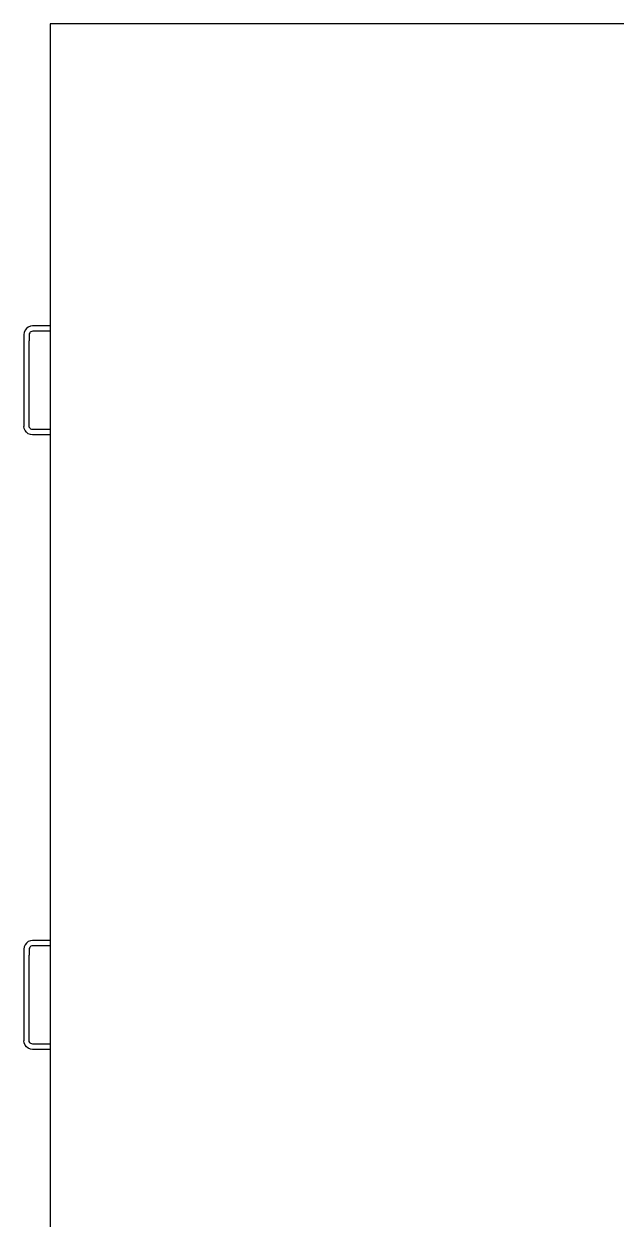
# Model space of a CAD drawing. Header units: metres. Extents: x 217 to 1422, y -179 to 129.
# Drawn here: x 1357.108 to 1357.719, y 64.23 to 65.462 of the extents above; entities that cross this region are included whole.
import ezdxf

# ---------------------------------------------------------------- set-up
doc = ezdxf.new("R2010")
doc.units = ezdxf.units.M
doc.header["$LTSCALE"] = 0.5
doc.header["$MEASUREMENT"] = 0
doc.layers.add('+1', color=255, linetype='Continuous')

# ---------------------------------------------------------------- blocks, each defined once
blk = doc.blocks.new('Chemistry Lab table pl')
at = {"layer": '+1', "transparency": 33554687}
for p, q in [((2.2778, 4.0984), (2.2778, 3.4234)), ((2.2778, 3.4234), (2.5891, 3.4234)), ((2.5891, 3.4234), (2.5891, 3.4052)), ((2.5891, 3.4234), (2.5945, 3.4234)), ((2.5945, 3.4234), (2.5945, 3.4055)), ((2.5945, 3.4234), (2.6959, 3.4234)), ((2.6959, 3.4234), (2.6959, 3.4055)), ((2.6959, 3.4234), (2.7014, 3.4234)), ((2.7014, 3.4234), (2.7014, 3.4052)), ((2.7014, 3.4234), (3.2226, 3.4234)), ((3.2226, 3.4234), (3.2226, 3.4052)), ((3.2226, 3.4234), (3.228, 3.4234)), ((3.228, 3.4234), (3.228, 3.4055)), ((3.228, 3.4234), (3.3294, 3.4234)), ((3.3294, 3.4234), (3.3294, 3.4055)), ((3.3294, 3.4234), (3.3349, 3.4234)), ((3.3349, 3.4234), (3.3349, 3.4052)), ((3.3349, 3.4234), (3.8561, 3.4234)), ((2.5891, 3.4052), (2.5894, 3.403)), ((2.5894, 3.403), (2.5903, 3.4008)), ((2.5903, 3.4008), (2.5917, 3.399)), ((2.5945, 3.4055), (2.5947, 3.4044)), ((2.5947, 3.4044), (2.595, 3.4036)), ((2.595, 3.4036), (2.5956, 3.4029)), ((2.5956, 3.4029), (2.5963, 3.4023)), ((2.5963, 3.4023), (2.5972, 3.4019)), ((2.5972, 3.4019), (2.5982, 3.4018)), ((2.5982, 3.4018), (2.6043, 3.4018)), ((2.6861, 3.4018), (2.6043, 3.4018)), ((2.6922, 3.4018), (2.6861, 3.4018)), ((2.6933, 3.4019), (2.6922, 3.4018)), ((2.6941, 3.4023), (2.6933, 3.4019)), ((2.6949, 3.4029), (2.6941, 3.4023)), ((2.6954, 3.4036), (2.6949, 3.4029)), ((2.6958, 3.4044), (2.6954, 3.4036)), ((2.6959, 3.4055), (2.6958, 3.4044)), ((2.7002, 3.4008), (2.6987, 3.399)), ((2.7011, 3.403), (2.7002, 3.4008)), ((2.7014, 3.4052), (2.7011, 3.403)), ((3.2226, 3.4052), (3.2229, 3.403)), ((3.2229, 3.403), (3.2238, 3.4008)), ((3.2238, 3.4008), (3.2252, 3.399)), ((3.228, 3.4055), (3.2282, 3.4044)), ((3.2282, 3.4044), (3.2285, 3.4036)), ((3.2285, 3.4036), (3.2291, 3.4029)), ((3.2291, 3.4029), (3.2298, 3.4023)), ((3.2298, 3.4023), (3.2307, 3.4019)), ((3.2307, 3.4019), (3.2317, 3.4018)), ((3.2317, 3.4018), (3.2378, 3.4018)), ((3.3196, 3.4018), (3.2378, 3.4018)), ((3.3257, 3.4018), (3.3196, 3.4018)), ((3.3268, 3.4019), (3.3257, 3.4018)), ((3.3276, 3.4023), (3.3268, 3.4019)), ((3.3284, 3.4029), (3.3276, 3.4023)), ((3.3289, 3.4036), (3.3284, 3.4029)), ((3.3293, 3.4044), (3.3289, 3.4036)), ((3.3294, 3.4055), (3.3293, 3.4044)), ((3.3337, 3.4008), (3.3322, 3.399)), ((3.3346, 3.403), (3.3337, 3.4008)), ((3.3349, 3.4052), (3.3346, 3.403)), ((2.5917, 3.399), (2.5936, 3.3975)), ((2.5936, 3.3975), (2.5957, 3.3966)), ((2.5957, 3.3966), (2.5979, 3.3963)), ((2.5979, 3.3963), (2.6926, 3.3963)), ((2.6947, 3.3966), (2.6926, 3.3963)), ((2.6969, 3.3975), (2.6947, 3.3966)), ((2.6987, 3.399), (2.6969, 3.3975)), ((3.2252, 3.399), (3.2271, 3.3975)), ((3.2271, 3.3975), (3.2292, 3.3966)), ((3.2292, 3.3966), (3.2314, 3.3963)), ((3.2314, 3.3963), (3.3261, 3.3963)), ((3.3282, 3.3966), (3.3261, 3.3963)), ((3.3304, 3.3975), (3.3282, 3.3966)), ((3.3322, 3.399), (3.3304, 3.3975))]:
    blk.add_line(p, q, dxfattribs=at)
blk = doc.blocks.new('PLAN FF')
at = {"layer": '+1', "transparency": 33554687, "rotation": 269.9999999999999}
blk.add_blockref('Chemistry Lab table pl', (1353.7115, 67.7399), dxfattribs=at)

msp = doc.modelspace()

# ---------------------------------------------------------------- block references
at = {"transparency": 33554687}
msp.add_blockref('PLAN FF', (0, 0), dxfattribs=at)

doc.saveas('drawing.dxf')
